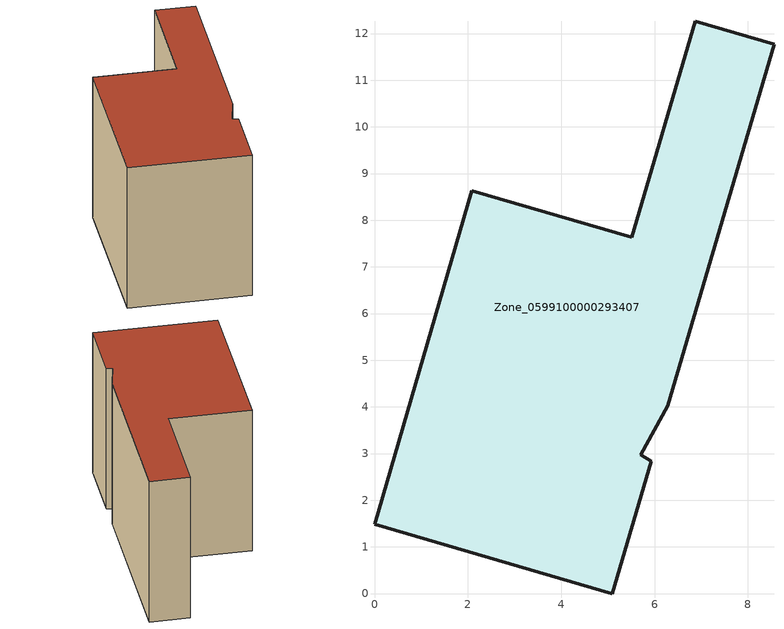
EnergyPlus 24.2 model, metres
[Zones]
Zone_0599100000293407
 floor ground (C_G): 8.56,11.77 6.28,4.02 5.71,2.98 5.93,2.84 5.1,0 0,1.49 2.09,8.63 5.51,7.63 6.87,12.26 z0
 wall outside (C_F): 2.09,8.63 0,1.49 5.1,0 5.93,2.84 5.71,2.98 6.28,4.02 8.56,11.77 6.87,12.26 5.51,7.63 2.09,8.63 z0:6.84
 roof outside (C_R): 5.71,2.98 6.28,4.02 8.56,11.77 6.87,12.26 5.51,7.63 2.09,8.63 0,1.49 5.1,0 5.93,2.84 z6.84
[BUILDING]
Pand.0599100000293407: North Axis=0; Terrain=City; Loads Convergence Tolerance Value=0.04; Temperature Convergence Tolerance Value=0.4; Solar Distribution=FullExterior; Maximum Number of Warmup Days=25; Minimum Number of Warmup Days=1
[Site:Location]
Rotterdam.The.Hague.AP_ZH_NLD Design_Conditions: Latitude=51.96; Longitude=4.45; Time Zone=1; Elevation=-4.5
[SITE:GROUNDTEMPERATURE:BUILDINGSURFACE]
18, 18, 18, 18, 18, 18, 18, 18, 18, 18, 18, 18
[MATERIAL] Thermal Absorptance=0.9; Solar Absorptance=0.7; Visible Absorptance=0.7
Name | Roughness | Thickness | Conductivity | Density | Specific Heat
G.TC.1946 | MediumSmooth | 0.15 | 1 | 540 | 1210
F.TC.1946 | Rough | 0.3 | 0.857143 | 1920 | 840
R.TC.1946 | MediumRough | 0.2 | 0.909091 | 1500 | 1000
[CONSTRUCTION]
C_G: G.TC.1946
C_F: F.TC.1946
C_R: R.TC.1946
[ZONE]
Zone_0599100000293407: Type=1; Multiplier=1; Ceiling Height=Autocalculate; Volume=Autocalculate; Floor Area=autocalculate; Part of Total Floor Area=Yes
[ZONEINFILTRATION:DESIGNFLOWRATE]
Infil_Zone_0599100000293407: Zone or ZoneList or Space or SpaceList=Zone_0599100000293407; Schedule=AlwaysOn; Design Flow Rate Calculation Method=Flow/Area; Flow Rate per Floor Area=0.003; Constant Term Coefficient=1; Temperature Term Coefficient=0; Velocity Term Coefficient=0; Velocity Squared Term Coefficient=0
[HVACTEMPLATE:ZONE:IDEALLOADSAIRSYSTEM]
Zone_0599100000293407: Maximum Heating Supply Air Temperature=50; Minimum Cooling Supply Air Temperature=13; Maximum Heating Supply Air Humidity Ratio=0.0156; Minimum Cooling Supply Air Humidity Ratio=0.0077; Heating Limit=NoLimit; Cooling Limit=NoLimit; Dehumidification Control Type=ConstantSensibleHeatRatio; Cooling Sensible Heat Ratio=0.7; Dehumidification Setpoint=60; Humidification Control Type=None; Humidification Setpoint=30; Outdoor Air Method=None; Outdoor Air Flow Rate per Person=0.00944; Outdoor Air Flow Rate per Zone Floor Area=0; Outdoor Air Flow Rate per Zone=0; Demand Controlled Ventilation Type=None; Outdoor Air Economizer Type=NoEconomizer; Heat Recovery Type=None; Sensible Heat Recovery Effectiveness=0.7; Latent Heat Recovery Effectiveness=0.65
[ZONECONTROL:THERMOSTAT]
ThermostatControl_Zone_0599100000293407: Zone or ZoneList=Zone_0599100000293407; Control Type Schedule=DualSetpointControlType; Control 1=Thermostat_Zone_0599100000293407; Temperature Difference Between Cutout And Setpoint=0
[THERMOSTATSETPOINT:DUALSETPOINT]
Thermostat_Zone_0599100000293407: Heating Setpoint Temperature Schedule=HeatingSetpoint_Zone_0599100000293407; Cooling Setpoint Temperature Schedule=CoolingSetpoint_Zone_0599100000293407
[SCHEDULE:COMPACT]
HeatingSetpoint_Zone_0599100000293407: Through: 12/31, For: AllDays, Until: 24:00, 21
CoolingSetpoint_Zone_0599100000293407: Through: 12/31, For: AllDays, Until: 24:00, 24
DualSetpointControlType: Through: 12/31, For: AllDays, Until: 24:00, 4
AlwaysOn: Through: 12/31, For: AllDays, Until: 24:00, 1
